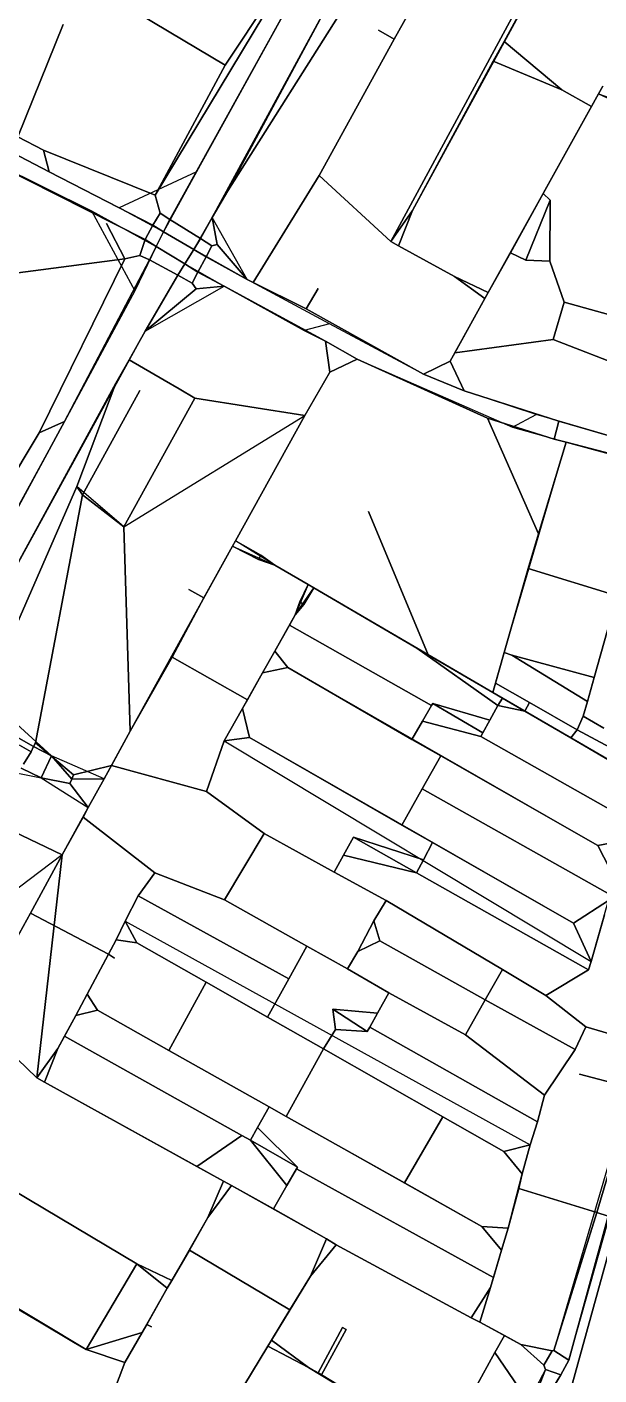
# Model space of a CAD drawing. Header units: metres. Extents: x 327752 to 330295, y 2791490 to 2794271.
# Drawn here: x 328621 to 329091, y 2792442 to 2793551 of the extents above; entities that cross this region are included whole.
import ezdxf

# ---------------------------------------------------------------- set-up
doc = ezdxf.new("R2010")
doc.units = ezdxf.units.M

msp = doc.modelspace()

# ---------------------------------------------------------------- linework, layer by layer
for p, q in [((328738.1, 2793392.8), (328907.2, 2793697.8)), ((328907.2, 2793697.8), (328738.1, 2793392.8)), ((328907.2, 2793697.8), (328760.1, 2793432)), ((328920, 2793374.5), (329090.9, 2793690.7)), ((329090.9, 2793690.7), (328920, 2793374.5)), ((329079.6, 2793660.7), (328937.7, 2793400.2)), ((328937.7, 2793400.2), (329079.6, 2793660.7)), ((329013.3, 2793539.2), (329079.6, 2793660.7)), ((329079.6, 2793660.7), (329013.3, 2793539.2)), ((328726.2, 2793412.8), (328857.9, 2793631.3)), ((328857.9, 2793631.3), (328726.2, 2793412.8)), ((328783.7, 2793519.6), (328857.9, 2793631.3)), ((328857.9, 2793631.3), (328783.7, 2793519.6)), ((328773, 2793394.3), (328879.4, 2793590.2)), ((328785.8, 2793416.3), (328899.5, 2793596)), ((328899.5, 2793596), (328785.8, 2793416.3)), ((328785.8, 2793416.3), (328879.4, 2793590.2)), ((328879.4, 2793590.2), (328785.8, 2793416.3)), ((328684.9, 2793578.6), (328783.7, 2793519.6)), ((328783.7, 2793519.6), (328684.9, 2793578.6)), ((328922.8, 2793541.1), (328934.2, 2793561.5)), ((328934.2, 2793561.5), (328922.8, 2793541.1)), ((328613.1, 2793460.6), (328650.3, 2793553.2)), ((328650.3, 2793553.2), (328613.1, 2793460.6)), ((328922.8, 2793541.1), (328909.8, 2793548.3)), ((328909.8, 2793548.3), (328922.8, 2793541.1)), ((328909.8, 2793548.3), (328909.8, 2793548.3)), ((328909.8, 2793548.3), (328909.8, 2793548.3)), ((328861, 2793428.8), (328922.8, 2793541.1)), ((328922.8, 2793541.1), (328861, 2793428.8)), ((329013.3, 2793539.2), (329004.3, 2793523)), ((329004.3, 2793523), (329013.3, 2793539.2)), ((329013.3, 2793539.2), (329060.8, 2793499.3)), ((329060.8, 2793499.3), (329013.3, 2793539.2)), ((328459.8, 2793525.1), (328638.8, 2793432)), ((328638.8, 2793432), (328459.8, 2793525.1)), ((329004.3, 2793523), (328937.7, 2793400.2)), ((328937.7, 2793400.2), (329004.3, 2793523)), ((329004.3, 2793523), (329060.8, 2793499.3)), ((329060.8, 2793499.3), (329004.3, 2793523)), ((328726.2, 2793412.8), (328783.7, 2793519.6)), ((328783.7, 2793519.6), (328726.2, 2793412.8)), ((329060.8, 2793499.3), (329085, 2793485.6)), ((329085, 2793485.6), (329060.8, 2793499.3)), ((329094.4, 2793502.4), (329090.8, 2793496)), ((329090.8, 2793496), (329094.4, 2793502.4)), ((329000, 2793332.6), (329090.8, 2793496)), ((329090.8, 2793496), (329000, 2793332.6)), ((329085, 2793485.6), (329090.8, 2793496)), ((329090.8, 2793496), (329085, 2793485.6)), ((329090.8, 2793496), (329107.7, 2793488.5)), ((329090.8, 2793496), (329129.8, 2793482.2)), ((329107.7, 2793488.5), (329090.8, 2793496)), ((329085, 2793485.6), (329045.3, 2793414)), ((329045.3, 2793414), (329085, 2793485.6)), ((328717.9, 2793376.1), (328528, 2793472.2)), ((328528, 2793472.2), (328717.9, 2793376.1)), ((328528, 2793472.2), (328673.8, 2793399.8)), ((328634.2, 2793449.7), (328613.1, 2793460.6)), ((328613.1, 2793460.6), (328634.2, 2793449.7)), ((328634.2, 2793449.7), (328638.8, 2793432)), ((328634.2, 2793449.7), (328726.2, 2793412.8)), ((328638.8, 2793432), (328634.2, 2793449.7)), ((328726.2, 2793412.8), (328634.2, 2793449.7)), ((328724.2, 2793387.9), (328638.8, 2793432)), ((328696.5, 2793402.4), (328638.8, 2793432)), ((328638.8, 2793432), (328724.2, 2793387.9)), ((328760.1, 2793432), (328696.5, 2793402.4)), ((328760.1, 2793432), (328732.9, 2793382.5)), ((328861, 2793428.8), (328806.7, 2793340.8)), ((328806.7, 2793340.8), (328861, 2793428.8)), ((328861, 2793428.8), (328920, 2793374.5)), ((328920, 2793374.5), (328861, 2793428.8)), ((328726.2, 2793412.8), (328730.2, 2793398)), ((328730.2, 2793398), (328726.2, 2793412.8)), ((328773, 2793394.3), (328785.8, 2793416.3)), ((328785.8, 2793416.3), (328773, 2793394.3)), ((329045.3, 2793414), (329018.3, 2793365.4)), ((329018.3, 2793365.4), (329045.3, 2793414)), ((329045.3, 2793414), (329051.2, 2793408.5)), ((329051.2, 2793408.5), (329045.3, 2793414)), ((328673.8, 2793399.8), (328709.3, 2793334)), ((328673.8, 2793399.8), (328726.9, 2793370.6)), ((328732.9, 2793382.5), (328696.5, 2793402.4)), ((328920, 2793374.5), (328937.7, 2793400.2)), ((328937.7, 2793400.2), (328920, 2793374.5)), ((328937.7, 2793400.2), (328926.4, 2793371)), ((328926.4, 2793371), (328937.7, 2793400.2)), ((329051.2, 2793408.5), (329031.1, 2793359.1)), ((329031.1, 2793359.1), (329051.2, 2793408.5)), ((329050.7, 2793358.3), (329051.2, 2793408.5)), ((329051.2, 2793408.5), (329050.7, 2793358.3)), ((328701, 2793360.4), (328686.1, 2793389.4)), ((328686.1, 2793389.4), (328701, 2793360.4)), ((328724.2, 2793387.9), (328717.9, 2793376.1)), ((328717.9, 2793376.1), (328724.2, 2793387.9)), ((328724.2, 2793387.9), (328730.2, 2793398)), ((328730.2, 2793398), (328724.2, 2793387.9)), ((328732.9, 2793382.5), (328724.2, 2793387.9)), ((328724.2, 2793387.9), (328732.9, 2793382.5)), ((328738.1, 2793392.8), (328730.2, 2793398)), ((328730.2, 2793398), (328738.1, 2793392.8)), ((328732.9, 2793382.5), (328738.1, 2793392.8)), ((328738.1, 2793392.8), (328732.9, 2793382.5)), ((328738.1, 2793392.8), (328763.3, 2793377)), ((328763.3, 2793377), (328738.1, 2793392.8)), ((328757.8, 2793367.9), (328773, 2793394.3)), ((328763.3, 2793377), (328773, 2793394.3)), ((328773, 2793394.3), (328763.3, 2793377)), ((328773, 2793394.3), (328777.1, 2793372)), ((328801.9, 2793343.3), (328773, 2793394.3)), ((328777.1, 2793372), (328773, 2793394.3)), ((328732.9, 2793382.5), (328726.9, 2793370.6)), ((328726.9, 2793370.6), (328732.9, 2793382.5)), ((328732.9, 2793382.5), (328757.8, 2793367.9)), ((328757.8, 2793367.9), (328732.9, 2793382.5)), ((328757.8, 2793367.9), (328763.3, 2793377)), ((328763.3, 2793377), (328757.8, 2793367.9)), ((328763.3, 2793377), (328772.8, 2793371)), ((328772.8, 2793371), (328763.3, 2793377)), ((328726.9, 2793370.6), (328709.3, 2793334)), ((328717.9, 2793376.1), (328713.5, 2793363.2)), ((328713.5, 2793363.2), (328717.9, 2793376.1)), ((328726.9, 2793370.6), (328717.9, 2793376.1)), ((328717.9, 2793376.1), (328726.9, 2793370.6)), ((328726.9, 2793370.6), (328721.4, 2793359.6)), ((328721.4, 2793359.6), (328726.9, 2793370.6)), ((328726.9, 2793370.6), (328750.5, 2793356.1)), ((328750.5, 2793356.1), (328726.9, 2793370.6)), ((328757.8, 2793367.9), (328750.5, 2793356.1)), ((328750.5, 2793356.1), (328757.8, 2793367.9)), ((328757.8, 2793367.9), (328768, 2793361.9)), ((328768, 2793361.9), (328757.8, 2793367.9)), ((328801.9, 2793343.3), (328757.8, 2793367.9)), ((328768, 2793361.9), (328772.8, 2793371)), ((328772.8, 2793371), (328768, 2793361.9)), ((328777.1, 2793372), (328772.8, 2793371)), ((328772.8, 2793371), (328777.1, 2793372)), ((328801.9, 2793343.3), (328777.1, 2793372)), ((328777.1, 2793372), (328801.9, 2793343.3)), ((328920, 2793374.5), (328926.4, 2793371)), ((328926.4, 2793371), (328920, 2793374.5)), ((328926.4, 2793371), (328972.3, 2793345.7)), ((328972.3, 2793345.7), (328926.4, 2793371)), ((328596.2, 2793346.6), (328701, 2793360.4)), ((328701, 2793360.4), (328596.2, 2793346.6)), ((328701, 2793360.4), (328630.6, 2793217.2)), ((328630.6, 2793217.2), (328701, 2793360.4)), ((328721.4, 2793359.6), (328651.4, 2793226.5)), ((328651.4, 2793226.5), (328721.4, 2793359.6)), ((328701, 2793360.4), (328713.5, 2793363.2)), ((328713.5, 2793363.2), (328701, 2793360.4)), ((328721.4, 2793359.6), (328713.5, 2793363.2)), ((328713.5, 2793363.2), (328721.4, 2793359.6)), ((328717.8, 2793300.7), (328750.5, 2793356.1)), ((328744.7, 2793346.9), (328721.4, 2793359.6)), ((328721.4, 2793359.6), (328744.7, 2793346.9)), ((328750.5, 2793356.1), (328744.7, 2793346.9)), ((328744.7, 2793346.9), (328750.5, 2793356.1)), ((328750.5, 2793356.1), (328761.3, 2793349.3)), ((328750.5, 2793356.1), (328782.9, 2793337.8)), ((328761.3, 2793349.3), (328750.5, 2793356.1)), ((328768, 2793361.9), (328761.3, 2793349.3)), ((328761.3, 2793349.3), (328768, 2793361.9)), ((328768, 2793361.9), (328801.9, 2793343.3)), ((328801.9, 2793343.3), (328768, 2793361.9)), ((329018.3, 2793365.4), (329000, 2793332.6)), ((329000, 2793332.6), (329018.3, 2793365.4)), ((329018.3, 2793365.4), (329031.1, 2793359.1)), ((329031.1, 2793359.1), (329018.3, 2793365.4)), ((329050.7, 2793358.3), (329031.1, 2793359.1)), ((329031.1, 2793359.1), (329050.7, 2793358.3)), ((329062.6, 2793324.6), (329050.7, 2793358.3)), ((329050.7, 2793358.3), (329062.6, 2793324.6)), ((328744.7, 2793346.9), (328717.8, 2793300.7)), ((328717.8, 2793300.7), (328744.7, 2793346.9)), ((328744.7, 2793346.9), (328756.6, 2793340.4)), ((328756.6, 2793340.4), (328744.7, 2793346.9)), ((328761.3, 2793349.3), (328756.6, 2793340.4)), ((328756.6, 2793340.4), (328761.3, 2793349.3)), ((328761.3, 2793349.3), (328782.9, 2793337.8)), ((328782.9, 2793337.8), (328761.3, 2793349.3)), ((328997.4, 2793327.8), (328972.3, 2793345.7)), ((329000, 2793332.6), (328972.3, 2793345.7)), ((328972.3, 2793345.7), (329000, 2793332.6)), ((328972.3, 2793345.7), (328997.4, 2793327.8)), ((328709.3, 2793334), (328651.4, 2793226.5)), ((328717.8, 2793300.7), (328782.9, 2793337.8)), ((328759.9, 2793335.7), (328717.8, 2793300.7)), ((328717.8, 2793300.7), (328759.9, 2793335.7)), ((328759.9, 2793335.7), (328756.6, 2793340.4)), ((328756.6, 2793340.4), (328759.9, 2793335.7)), ((328782.9, 2793337.8), (328759.9, 2793335.7)), ((328759.9, 2793335.7), (328782.9, 2793337.8)), ((328782.9, 2793337.8), (328866.3, 2793292.7)), ((328782.9, 2793337.8), (328848.8, 2793301.3)), ((328866.3, 2793292.7), (328782.9, 2793337.8)), ((328806.7, 2793340.8), (328801.9, 2793343.3)), ((328801.9, 2793343.3), (328806.7, 2793340.8)), ((328869.5, 2793307), (328801.9, 2793343.3)), ((328806.7, 2793340.8), (328850.2, 2793319.1)), ((328850.2, 2793319.1), (328806.7, 2793340.8)), ((328850.2, 2793319.1), (328860.1, 2793336)), ((328860.1, 2793336), (328850.2, 2793319.1)), ((328860.1, 2793336), (328860.1, 2793336)), ((328860.1, 2793336), (328860.1, 2793336)), ((328997.4, 2793327.8), (329000, 2793332.6)), ((329000, 2793332.6), (328997.4, 2793327.8)), ((328968.7, 2793276.2), (328997.4, 2793327.8)), ((328997.4, 2793327.8), (328968.7, 2793276.2)), ((328972.5, 2793283), (328997.4, 2793327.8)), ((328997.4, 2793327.8), (328972.5, 2793283)), ((329062.6, 2793324.6), (329053.6, 2793293.9)), ((329053.6, 2793293.9), (329062.6, 2793324.6)), ((329158.5, 2793297.8), (329062.6, 2793324.6)), ((329062.6, 2793324.6), (329158.5, 2793297.8)), ((328946.9, 2793265.6), (328850.2, 2793319.1)), ((328850.2, 2793319.1), (328946.9, 2793265.6)), ((328564.4, 2793020.9), (328717.8, 2793300.7)), ((328717.8, 2793300.7), (328704.7, 2793277.2)), ((328704.7, 2793277.2), (328717.8, 2793300.7)), ((328869.5, 2793307), (328848.8, 2793301.3)), ((328848.8, 2793301.3), (328866.3, 2793292.7)), ((328946.9, 2793265.6), (328869.5, 2793307)), ((328869.8, 2793267.2), (328866.3, 2793292.7)), ((328866.3, 2793292.7), (328869.8, 2793267.2)), ((328866.3, 2793292.7), (328892.2, 2793277.9)), ((328892.2, 2793277.9), (328866.3, 2793292.7)), ((328972.5, 2793283), (329053.6, 2793293.9)), ((329053.6, 2793293.9), (328972.5, 2793283)), ((329053.6, 2793293.9), (329134, 2793262.7)), ((329134, 2793262.7), (329053.6, 2793293.9)), ((328693.8, 2793258.1), (328704.7, 2793277.2)), ((328704.7, 2793277.2), (328693.8, 2793258.1)), ((328704.7, 2793277.2), (328733.5, 2793260.6)), ((328733.5, 2793260.6), (328704.7, 2793277.2)), ((328869.8, 2793267.2), (328892.2, 2793277.9)), ((328892.2, 2793277.9), (328869.8, 2793267.2)), ((328999.4, 2793229.2), (328892.2, 2793277.9)), ((328892.2, 2793277.9), (328999.4, 2793229.2)), ((328892.2, 2793277.9), (329020.2, 2793222)), ((328968.7, 2793276.2), (328972.5, 2793283)), ((328972.5, 2793283), (328968.7, 2793276.2)), ((328849.1, 2793231.6), (328869.8, 2793267.2)), ((328869.8, 2793267.2), (328849.1, 2793231.6)), ((328946.9, 2793265.6), (328968.7, 2793276.2)), ((328968.7, 2793276.2), (328946.9, 2793265.6)), ((328968.7, 2793276.2), (328980.2, 2793251.7)), ((328980.2, 2793251.7), (328968.7, 2793276.2)), ((328564.4, 2793020.9), (328693.8, 2793258.1)), ((328693.8, 2793258.1), (328564.4, 2793020.9)), ((328693.8, 2793258.1), (328661.7, 2793173)), ((328661.7, 2793173), (328693.8, 2793258.1)), ((328733.5, 2793260.6), (328745.7, 2793253.5)), ((328733.5, 2793260.6), (328745.7, 2793253.5)), ((328745.7, 2793253.5), (328733.5, 2793260.6)), ((328745.7, 2793253.5), (328733.5, 2793260.6)), ((328946.9, 2793265.6), (328980.2, 2793251.7)), ((328980.2, 2793251.7), (328946.9, 2793265.6)), ((328666.3, 2793166.1), (328713.5, 2793252.1)), ((328713.5, 2793252.1), (328666.3, 2793166.1)), ((328758.7, 2793245.8), (328700.2, 2793140)), ((328700.2, 2793140), (328758.7, 2793245.8)), ((328758.7, 2793245.8), (328745.7, 2793253.5)), ((328745.7, 2793253.5), (328758.7, 2793245.8)), ((328849.1, 2793231.6), (328758.7, 2793245.8)), ((328758.7, 2793245.8), (328849.1, 2793231.6)), ((329058.2, 2793226.8), (328980.2, 2793251.7)), ((329039.5, 2793232.2), (328980.2, 2793251.7)), ((328980.2, 2793251.7), (329058.2, 2793226.8)), ((328651.4, 2793226.5), (328595, 2793123.3)), ((328601.1, 2793133.4), (328651.4, 2793226.5)), ((328651.4, 2793226.5), (328601.1, 2793133.4)), ((328630.6, 2793217.2), (328651.4, 2793226.5)), ((328651.4, 2793226.5), (328630.6, 2793217.2)), ((328700.2, 2793140), (328849.1, 2793231.6)), ((328792.1, 2793128.5), (328849.1, 2793231.6)), ((328849.1, 2793231.6), (328792.1, 2793128.5)), ((329041.5, 2793134), (328999.4, 2793229.2)), ((329054.4, 2793211.9), (328999.4, 2793229.2)), ((328999.4, 2793229.2), (329041.5, 2793134)), ((328999.4, 2793229.2), (329054.4, 2793211.9)), ((329020.2, 2793222), (329039.5, 2793232.2)), ((329020.2, 2793222), (329064.2, 2793209.4)), ((329118.7, 2793209.2), (329039.5, 2793232.2)), ((329054.4, 2793211.9), (329058.2, 2793226.8)), ((329058.2, 2793226.8), (329054.4, 2793211.9)), ((329058.2, 2793226.8), (329118.7, 2793209.2)), ((329118.7, 2793209.2), (329058.2, 2793226.8)), ((328630.6, 2793217.2), (328601.6, 2793168.6)), ((328601.6, 2793168.6), (328630.6, 2793217.2)), ((329064.2, 2793209.4), (329054.4, 2793211.9)), ((329054.4, 2793211.9), (329064.2, 2793209.4)), ((329013.3, 2793036.6), (329064.2, 2793209.4)), ((329064.2, 2793209.4), (329041.5, 2793134)), ((329041.5, 2793134), (329064.2, 2793209.4)), ((329064.2, 2793209.4), (329155.9, 2793185.8)), ((329064.2, 2793209.4), (329212.3, 2793169.7)), ((329155.9, 2793185.8), (329064.2, 2793209.4)), ((328579.5, 2792985.1), (328661.7, 2793173)), ((328661.7, 2793173), (328579.5, 2792985.1)), ((328666.3, 2793166.1), (328627.7, 2792962.3)), ((328627.7, 2792962.3), (328666.3, 2793166.1)), ((328700.2, 2793140), (328661.7, 2793173)), ((328661.7, 2793173), (328666.3, 2793166.1)), ((328666.3, 2793166.1), (328661.7, 2793173)), ((328700.2, 2793140), (328666.3, 2793166.1)), ((328666.3, 2793166.1), (328700.2, 2793140)), ((328950.8, 2793034.7), (328901.6, 2793152.6)), ((328901.6, 2793152.6), (328950.8, 2793034.7)), ((328705.5, 2792971.9), (328700.2, 2793140)), ((328700.2, 2793140), (328705.5, 2792971.9)), ((329041.5, 2793134), (329033, 2793105.5)), ((329033, 2793105.5), (329041.5, 2793134)), ((328705.5, 2792971.9), (328789.6, 2793124)), ((328789.6, 2793124), (328705.5, 2792971.9)), ((328789.6, 2793124), (328766.2, 2793081.5)), ((328766.2, 2793081.5), (328789.6, 2793124)), ((328792.1, 2793128.5), (328789.6, 2793124)), ((328789.6, 2793124), (328792.1, 2793128.5)), ((328811.1, 2793113), (328789.6, 2793124)), ((328789.6, 2793124), (328811.1, 2793113)), ((328789.6, 2793124), (328824.6, 2793108.4)), ((328824.6, 2793108.4), (328792.1, 2793128.5)), ((328812.9, 2793116.5), (328792.1, 2793128.5)), ((328792.1, 2793128.5), (328812.9, 2793116.5)), ((328811.1, 2793113), (328812.9, 2793116.5)), ((328812.9, 2793116.5), (328811.1, 2793113)), ((328824.6, 2793108.4), (328811.1, 2793113)), ((328811.1, 2793113), (328824.6, 2793108.4)), ((328824.6, 2793108.4), (328812.9, 2793116.5)), ((328812.9, 2793116.5), (328824.6, 2793108.4)), ((328824.6, 2793108.4), (328852, 2793092.4)), ((328852, 2793092.4), (328824.6, 2793108.4)), ((329013.3, 2793036.6), (329033, 2793105.5)), ((329033, 2793105.5), (329013.3, 2793036.6)), ((329106.1, 2793083.1), (329033, 2793105.5)), ((329033, 2793105.5), (329106.1, 2793083.1)), ((328852, 2793092.4), (328841.4, 2793067.6)), ((328841.4, 2793067.6), (328856.6, 2793089.8)), ((328852, 2793092.4), (328845, 2793078.1)), ((328845, 2793078.1), (328852, 2793092.4)), ((328856.6, 2793089.8), (328848.4, 2793076)), ((328848.4, 2793076), (328856.6, 2793089.8)), ((328852, 2793092.4), (328856.6, 2793089.8)), ((328856.6, 2793089.8), (328852, 2793092.4)), ((329004, 2793003.6), (328856.6, 2793089.8)), ((328856.6, 2793089.8), (328941.4, 2793040.2)), ((328856.6, 2793089.8), (329004, 2793003.6)), ((328941.4, 2793040.2), (328856.6, 2793089.8)), ((328740.1, 2793032.8), (328766.2, 2793081.5)), ((328766.2, 2793081.5), (328740.1, 2793032.8)), ((328766.2, 2793081.5), (328753.7, 2793088.4)), ((328753.7, 2793088.4), (328766.2, 2793081.5)), ((328841.4, 2793067.6), (328845, 2793078.1)), ((328845, 2793078.1), (328841.4, 2793067.6)), ((328848.4, 2793076), (328845, 2793078.1)), ((328845, 2793078.1), (328848.4, 2793076)), ((329087.3, 2793015.9), (329106.1, 2793083.1)), ((329106.1, 2793083.1), (329087.3, 2793015.9)), ((328824.6, 2793037.6), (328841.4, 2793067.6)), ((328841.4, 2793067.6), (328824.6, 2793037.6)), ((328836.6, 2793059.1), (328841.4, 2793067.6)), ((328841.4, 2793067.6), (328836.6, 2793059.1)), ((328841.4, 2793067.6), (328848.4, 2793076)), ((328848.4, 2793076), (328841.4, 2793067.6)), ((328824.6, 2793037.6), (328836.6, 2793059.1)), ((328836.6, 2793059.1), (328824.6, 2793037.6)), ((328953.5, 2792992.8), (328836.6, 2793059.1)), ((328836.6, 2793059.1), (328953.5, 2792992.8)), ((328814.4, 2793019.7), (328824.6, 2793037.6)), ((328824.6, 2793037.6), (328814.4, 2793019.7)), ((328835.2, 2793024.1), (328824.6, 2793037.6)), ((328824.6, 2793037.6), (328835.2, 2793024.1)), ((329007.9, 2792993), (328941.4, 2793040.2)), ((328950.8, 2793034.7), (328941.4, 2793040.2)), ((328941.4, 2793040.2), (328950.8, 2793034.7)), ((328941.4, 2793040.2), (329007.9, 2792993)), ((329004, 2793003.6), (328950.8, 2793034.7)), ((328950.8, 2793034.7), (329004, 2793003.6)), ((329004, 2793003.6), (329013.3, 2793036.6)), ((329013.3, 2793036.6), (329004, 2793003.6)), ((329006.2, 2793011.2), (329013.3, 2793036.6)), ((329013.3, 2793036.6), (329006.2, 2793011.2)), ((329019.6, 2793034.3), (329013.3, 2793036.6)), ((329013.3, 2793036.6), (329019.6, 2793034.3)), ((329081.8, 2792996.2), (329019.6, 2793034.3)), ((329087.3, 2793015.9), (329019.6, 2793034.3)), ((329019.6, 2793034.3), (329087.3, 2793015.9)), ((329019.6, 2793034.3), (329081.8, 2792996.2)), ((328705.5, 2792971.9), (328740.1, 2793032.8)), ((328740.1, 2793032.8), (328705.5, 2792971.9)), ((328802, 2792997.5), (328740.1, 2793032.8)), ((328740.1, 2793032.8), (328802, 2792997.5)), ((328814.4, 2793019.7), (328835.2, 2793024.1)), ((328835.2, 2793024.1), (328814.4, 2793019.7)), ((328937.2, 2792965), (328835.2, 2793024.1)), ((328835.2, 2793024.1), (328937.2, 2792965)), ((328835.2, 2793024.1), (329090.3, 2792877.8)), ((328640.8, 2792951.6), (328564.4, 2793020.9)), ((328798, 2792990.4), (328814.4, 2793019.7)), ((328814.4, 2793019.7), (328798, 2792990.4)), ((328802, 2792997.5), (328814.4, 2793019.7)), ((328814.4, 2793019.7), (328802, 2792997.5)), ((329004, 2793003.6), (329006.2, 2793011.2)), ((329006.2, 2793011.2), (329004, 2793003.6)), ((329006.2, 2793011.2), (329034, 2792995.3)), ((329034, 2792995.3), (329006.2, 2793011.2)), ((329081.8, 2792996.2), (329087.3, 2793015.9)), ((329087.3, 2793015.9), (329081.8, 2792996.2)), ((329011.8, 2792999), (329004, 2793003.6)), ((329004, 2793003.6), (329011.8, 2792999)), ((329004, 2793003.6), (329129.9, 2792930.2)), ((329129.9, 2792930.2), (329004, 2793003.6)), ((328798, 2792990.4), (328782.9, 2792963.8)), ((328782.9, 2792963.8), (328798, 2792990.4)), ((328798, 2792990.4), (328802, 2792997.5)), ((328802, 2792997.5), (328798, 2792990.4)), ((328798, 2792990.4), (328803.7, 2792966.6)), ((328803.7, 2792966.6), (328798, 2792990.4)), ((328946, 2792979.9), (328953.5, 2792992.8)), ((328953.5, 2792992.8), (328946, 2792979.9)), ((328953.5, 2792992.8), (328954.6, 2792994.7)), ((328954.6, 2792994.7), (328953.5, 2792992.8)), ((328995.6, 2792970.4), (328954.6, 2792994.7)), ((329001.4, 2792980.9), (328954.6, 2792994.7)), ((328954.6, 2792994.7), (328995.6, 2792970.4)), ((328954.6, 2792994.7), (329001.4, 2792980.9)), ((329007.9, 2792993), (329001.4, 2792980.9)), ((329001.4, 2792980.9), (329007.9, 2792993)), ((329011.8, 2792999), (329007.9, 2792993)), ((329007.9, 2792993), (329011.8, 2792999)), ((329030.2, 2792988.3), (329007.9, 2792993)), ((329007.9, 2792993), (329030.2, 2792988.3)), ((329011.8, 2792999), (329030.2, 2792988.3)), ((329030.2, 2792988.3), (329011.8, 2792999)), ((329030.2, 2792988.3), (329034, 2792995.3)), ((329034, 2792995.3), (329030.2, 2792988.3)), ((329073.4, 2792972.9), (329034, 2792995.3)), ((329034, 2792995.3), (329073.4, 2792972.9)), ((329078.1, 2792984.1), (329081.8, 2792996.2)), ((329081.8, 2792996.2), (329078.1, 2792984.1)), ((328626.1, 2792959.3), (328579.5, 2792985.1)), ((328579.5, 2792985.1), (328626.1, 2792959.3)), ((328937.2, 2792965), (328946, 2792979.9)), ((328946, 2792979.9), (328937.2, 2792965)), ((328946, 2792979.9), (328994, 2792967.4)), ((328994, 2792967.4), (328946, 2792979.9)), ((328995.6, 2792970.4), (329001.4, 2792980.9)), ((329001.4, 2792980.9), (328995.6, 2792970.4)), ((329030.2, 2792988.3), (329068, 2792966.2)), ((329068, 2792966.2), (329030.2, 2792988.3)), ((329078.1, 2792984.1), (329073.4, 2792972.9)), ((329073.4, 2792972.9), (329078.1, 2792984.1)), ((329078.1, 2792984.1), (329095.3, 2792974.4)), ((329095.3, 2792974.4), (329078.1, 2792984.1)), ((328705.5, 2792971.9), (328684, 2792932.6)), ((328684, 2792932.6), (328705.5, 2792971.9)), ((328705.5, 2792971.9), (328690.1, 2792943.7)), ((328690.1, 2792943.7), (328705.5, 2792971.9)), ((328782.9, 2792963.8), (328803.7, 2792966.6)), ((328803.7, 2792966.6), (328782.9, 2792963.8)), ((328803.7, 2792966.6), (328928.9, 2792894.4)), ((329070.4, 2792814), (328803.7, 2792966.6)), ((328928.9, 2792894.4), (328803.7, 2792966.6)), ((328994, 2792967.4), (328995.6, 2792970.4)), ((328995.6, 2792970.4), (328994, 2792967.4)), ((329119.5, 2792896.3), (328994, 2792967.4)), ((328994, 2792967.4), (329119.5, 2792896.3)), ((329073.4, 2792972.9), (329068, 2792966.2)), ((329068, 2792966.2), (329073.4, 2792972.9)), ((329119.2, 2792948.2), (329073.4, 2792972.9)), ((329073.4, 2792972.9), (329119.2, 2792948.2)), ((328614.4, 2792960.3), (328624, 2792954.8)), ((328624, 2792954.8), (328614.4, 2792960.3)), ((328626.1, 2792959.3), (328624, 2792954.8)), ((328624, 2792954.8), (328626.1, 2792959.3)), ((328626.1, 2792959.3), (328627.7, 2792962.3)), ((328627.7, 2792962.3), (328626.1, 2792959.3)), ((328640.8, 2792951.6), (328626.1, 2792959.3)), ((328626.1, 2792959.3), (328640.8, 2792951.6)), ((328627.7, 2792962.3), (328659, 2792935.9)), ((328659, 2792935.9), (328627.7, 2792962.3)), ((328782.9, 2792963.8), (328768.3, 2792922.3)), ((328768.3, 2792922.3), (328782.9, 2792963.8)), ((328782.9, 2792963.8), (329084.9, 2792782.3)), ((328937.2, 2792965), (328961.1, 2792951.4)), ((328961.1, 2792951.4), (328937.2, 2792965)), ((329068, 2792966.2), (329114.4, 2792939.1)), ((329114.4, 2792939.1), (329068, 2792966.2)), ((328545.9, 2792950.7), (328632.4, 2792933.4)), ((328624, 2792954.8), (328617.8, 2792944.8)), ((328617.8, 2792944.8), (328624, 2792954.8)), ((328640.8, 2792951.6), (328632.4, 2792933.4)), ((328632.4, 2792933.4), (328640.8, 2792951.6)), ((328684, 2792932.6), (328640.8, 2792951.6)), ((328657.4, 2792932.4), (328640.8, 2792951.6)), ((328640.8, 2792951.6), (328657.4, 2792932.4)), ((328961.1, 2792951.4), (328945.8, 2792924.4)), ((328945.8, 2792924.4), (328961.1, 2792951.4)), ((328961.1, 2792951.4), (329090.3, 2792877.8)), ((329090.3, 2792877.8), (328961.1, 2792951.4)), ((328632.4, 2792933.4), (328615.7, 2792941.4)), ((328615.7, 2792941.4), (328632.4, 2792933.4)), ((328632.4, 2792933.4), (328655.9, 2792928.8)), ((328632.4, 2792933.4), (328670.9, 2792909)), ((328655.9, 2792928.8), (328632.4, 2792933.4)), ((328657.4, 2792932.4), (328659, 2792935.9)), ((328659, 2792935.9), (328657.4, 2792932.4)), ((328690.1, 2792943.7), (328659, 2792935.9)), ((328659, 2792935.9), (328690.1, 2792943.7)), ((328690.1, 2792943.7), (328684, 2792932.6)), ((328684, 2792932.6), (328690.1, 2792943.7)), ((328690.1, 2792943.7), (328768.3, 2792922.3)), ((328768.3, 2792922.3), (328690.1, 2792943.7)), ((328657.4, 2792932.4), (328655.9, 2792928.8)), ((328655.9, 2792928.8), (328657.4, 2792932.4)), ((328670.9, 2792909), (328655.9, 2792928.8)), ((328655.9, 2792928.8), (328670.9, 2792909)), ((328684, 2792932.6), (328657.4, 2792932.4)), ((328657.4, 2792932.4), (328684, 2792932.6)), ((328670.9, 2792909), (328684, 2792932.6)), ((328684, 2792932.6), (328670.9, 2792909)), ((328815.8, 2792887.6), (328768.3, 2792922.3)), ((328768.3, 2792922.3), (328815.8, 2792887.6)), ((328928.9, 2792894.4), (328945.8, 2792924.4)), ((328945.8, 2792924.4), (328928.9, 2792894.4)), ((329100.7, 2792837.2), (328945.8, 2792924.4)), ((328945.8, 2792924.4), (329100.7, 2792837.2)), ((328649.6, 2792870), (328581.6, 2792902.5)), ((328581.6, 2792902.5), (328649.6, 2792870)), ((328649.6, 2792870), (328670.9, 2792909)), ((328670.9, 2792909), (328649.6, 2792870)), ((328649.6, 2792870), (328666.8, 2792901.2)), ((328666.8, 2792901.2), (328649.6, 2792870)), ((328666.8, 2792901.2), (328670.9, 2792909)), ((328670.9, 2792909), (328666.8, 2792901.2)), ((328666.8, 2792901.2), (328725.7, 2792855.3)), ((328725.7, 2792855.3), (328666.8, 2792901.2)), ((328954.2, 2792880.1), (328928.9, 2792894.4)), ((328928.9, 2792894.4), (328954.2, 2792880.1)), ((328815.8, 2792887.6), (328783, 2792833)), ((328783, 2792833), (328815.8, 2792887.6)), ((328873.3, 2792855.8), (328815.8, 2792887.6)), ((328815.8, 2792887.6), (328873.3, 2792855.8)), ((328889.2, 2792884.6), (328881.1, 2792869.9)), ((328881.1, 2792869.9), (328889.2, 2792884.6)), ((328946.8, 2792866), (328889.2, 2792884.6)), ((328941, 2792855.4), (328889.2, 2792884.6)), ((328889.2, 2792884.6), (328941, 2792855.4)), ((328889.2, 2792884.6), (328946.8, 2792866)), ((328946.8, 2792866), (328954.2, 2792880.1)), ((328954.2, 2792880.1), (328946.8, 2792866)), ((329070.4, 2792814), (328954.2, 2792880.1)), ((328954.2, 2792880.1), (329070.4, 2792814)), ((329178.6, 2792887.9), (329054.1, 2792462.4)), ((329090.3, 2792877.8), (329115.1, 2792882.5)), ((329115.1, 2792882.5), (329090.3, 2792877.8)), ((329104.7, 2792849.6), (329090.3, 2792877.8)), ((329090.3, 2792877.8), (329104.7, 2792849.6)), ((328649.6, 2792870), (328477.8, 2792740.2)), ((328649.6, 2792870), (328623.4, 2792822.2)), ((328623.4, 2792822.2), (328649.6, 2792870)), ((328628.7, 2792686.7), (328649.6, 2792870)), ((328649.6, 2792870), (328628.7, 2792686.7)), ((328873.3, 2792855.8), (328881.1, 2792869.9)), ((328881.1, 2792869.9), (328873.3, 2792855.8)), ((328941, 2792855.4), (328881.1, 2792869.9)), ((328881.1, 2792869.9), (328941, 2792855.4)), ((328916.1, 2792832.6), (328873.3, 2792855.8)), ((328873.3, 2792855.8), (328916.1, 2792832.6)), ((328946.8, 2792866), (328941, 2792855.4)), ((328941, 2792855.4), (328946.8, 2792866)), ((328712, 2792836.3), (328725.7, 2792855.3)), ((328725.7, 2792855.3), (328712, 2792836.3)), ((328725.7, 2792855.3), (328783, 2792833)), ((328783, 2792833), (328725.7, 2792855.3)), ((329082.6, 2792775.4), (328941, 2792855.4)), ((328941, 2792855.4), (329082.6, 2792775.4)), ((328701.5, 2792815.4), (328712, 2792836.3)), ((328712, 2792836.3), (328701.5, 2792815.4)), ((328712, 2792836.3), (328836.1, 2792768.2)), ((328836.1, 2792768.2), (328712, 2792836.3)), ((328850.9, 2792795), (328783, 2792833)), ((328783, 2792833), (328850.9, 2792795)), ((328916.1, 2792832.6), (328906, 2792815.7)), ((328906, 2792815.7), (328916.1, 2792832.6)), ((329011.8, 2792775.8), (328916.1, 2792832.6)), ((328916.1, 2792832.6), (329011.8, 2792775.8)), ((329099.2, 2792832.4), (329070.4, 2792814)), ((329070.4, 2792814), (329099.2, 2792832.4)), ((329084.9, 2792782.3), (329099.2, 2792832.4)), ((328586.1, 2792754.3), (328623.4, 2792822.2)), ((328623.4, 2792822.2), (328586.1, 2792754.3)), ((328687.7, 2792788.3), (328623.4, 2792822.2)), ((328623.4, 2792822.2), (328687.7, 2792788.3)), ((328693.9, 2792800.2), (328701.5, 2792815.4)), ((328701.5, 2792815.4), (328693.9, 2792800.2)), ((328701.5, 2792815.4), (328711.1, 2792797.8)), ((328701.5, 2792815.4), (329034.7, 2792631.6)), ((328711.1, 2792797.8), (328701.5, 2792815.4)), ((328892.7, 2792790.6), (328906, 2792815.7)), ((328906, 2792815.7), (328892.7, 2792790.6)), ((328906, 2792815.7), (328911, 2792799.3)), ((328911, 2792799.3), (328906, 2792815.7)), ((329070.4, 2792814), (329084.9, 2792782.3)), ((329084.9, 2792782.3), (329070.4, 2792814)), ((329095.8, 2792820.6), (329084.9, 2792782.3)), ((329084.9, 2792782.3), (329095.8, 2792820.6)), ((328693.9, 2792800.2), (328670.2, 2792755.6)), ((328670.2, 2792755.6), (328693.9, 2792800.2)), ((328693.9, 2792800.2), (328687.7, 2792788.3)), ((328687.7, 2792788.3), (328693.9, 2792800.2)), ((328693.9, 2792800.2), (328711.1, 2792797.8)), ((328711.1, 2792797.8), (328693.9, 2792800.2)), ((329013, 2792626), (328711.1, 2792797.8)), ((328711.1, 2792797.8), (328768, 2792765.4)), ((328768, 2792765.4), (328711.1, 2792797.8)), ((328850.9, 2792795), (328836.1, 2792768.2)), ((328836.1, 2792768.2), (328850.9, 2792795)), ((328884.4, 2792776.3), (328850.9, 2792795)), ((328850.9, 2792795), (328884.4, 2792776.3)), ((328884.4, 2792776.3), (328892.7, 2792790.6)), ((328892.7, 2792790.6), (328884.4, 2792776.3)), ((328892.7, 2792790.6), (328911, 2792799.3)), ((328911, 2792799.3), (328892.7, 2792790.6)), ((328911, 2792799.3), (328997.6, 2792750.9)), ((328997.6, 2792750.9), (328911, 2792799.3)), ((328687.7, 2792788.3), (328670.2, 2792755.6)), ((328670.2, 2792755.6), (328687.7, 2792788.3)), ((328687.7, 2792788.3), (328692.5, 2792785.2)), ((328692.5, 2792785.2), (328687.7, 2792788.3)), ((329082.6, 2792775.4), (329084.9, 2792782.3)), ((329084.9, 2792782.3), (329082.6, 2792775.4)), ((328818.6, 2792736.6), (328836.1, 2792768.2)), ((328836.1, 2792768.2), (328818.6, 2792736.6)), ((328884.4, 2792776.3), (328918.2, 2792756.6)), ((328918.2, 2792756.6), (328884.4, 2792776.3)), ((329011.8, 2792775.8), (328997.6, 2792750.9)), ((328997.6, 2792750.9), (329011.8, 2792775.8)), ((329047.5, 2792754.3), (329011.8, 2792775.8)), ((329011.8, 2792775.8), (329047.5, 2792754.3)), ((329047.5, 2792754.3), (329082.6, 2792775.4)), ((329082.6, 2792775.4), (329047.5, 2792754.3)), ((328737.4, 2792709.1), (328768, 2792765.4)), ((328768, 2792765.4), (328737.4, 2792709.1)), ((328768, 2792765.4), (328818.6, 2792736.6)), ((328818.6, 2792736.6), (328768, 2792765.4)), ((328918.2, 2792756.6), (328908.9, 2792739.9)), ((328908.9, 2792739.9), (328918.2, 2792756.6)), ((328918.2, 2792756.6), (328981.3, 2792722.1)), ((328981.3, 2792722.1), (328918.2, 2792756.6)), ((328670.2, 2792755.6), (328660.8, 2792738)), ((328660.8, 2792738), (328670.2, 2792755.6)), ((328670.2, 2792755.6), (328678.5, 2792742.2)), ((328678.5, 2792742.2), (328670.2, 2792755.6)), ((328981.3, 2792722.1), (328997.6, 2792750.9)), ((328997.6, 2792750.9), (328981.3, 2792722.1)), ((328997.6, 2792750.9), (329071.7, 2792710)), ((329071.7, 2792710), (328997.6, 2792750.9)), ((329047.5, 2792754.3), (329080.5, 2792728.7)), ((329080.5, 2792728.7), (329047.5, 2792754.3)), ((329066.3, 2792454.5), (329150.4, 2792752.1)), ((328576.5, 2792736.7), (328628.7, 2792686.7)), ((328628.7, 2792686.7), (328576.5, 2792736.7)), ((328646.1, 2792710.8), (328660.8, 2792738)), ((328660.8, 2792738), (328646.1, 2792710.8)), ((328651.5, 2792721), (328660.8, 2792738)), ((328660.8, 2792738), (328651.5, 2792721)), ((328678.5, 2792742.2), (328660.8, 2792738)), ((328660.8, 2792738), (328678.5, 2792742.2)), ((328737.4, 2792709.1), (328678.5, 2792742.2)), ((328678.5, 2792742.2), (328737.4, 2792709.1)), ((328678.5, 2792742.2), (328994.9, 2792564.4)), ((328818.6, 2792736.6), (328864.6, 2792710.5)), ((328864.6, 2792710.5), (328818.6, 2792736.6)), ((328908.9, 2792739.9), (328872.2, 2792743.2)), ((328872.2, 2792743.2), (328900.6, 2792724.7)), ((328872.2, 2792743.2), (328908.9, 2792739.9)), ((328872.2, 2792743.2), (328874.5, 2792726.5)), ((328900.6, 2792724.7), (328872.2, 2792743.2)), ((328874.5, 2792726.5), (328872.2, 2792743.2)), ((328908.9, 2792739.9), (328902.6, 2792728.4)), ((328902.6, 2792728.4), (328908.9, 2792739.9)), ((328874.5, 2792726.5), (328864.6, 2792710.5)), ((328864.6, 2792710.5), (328874.5, 2792726.5)), ((328900.6, 2792724.7), (328874.5, 2792726.5)), ((328874.5, 2792726.5), (328900.6, 2792724.7)), ((328900.6, 2792724.7), (328902.6, 2792728.4)), ((328902.6, 2792728.4), (328900.6, 2792724.7)), ((328902.6, 2792728.4), (329040.6, 2792650.4)), ((329040.6, 2792650.4), (328902.6, 2792728.4)), ((329080.5, 2792728.7), (329071.7, 2792710)), ((329071.7, 2792710), (329080.5, 2792728.7)), ((329080.5, 2792728.7), (329121.6, 2792716.3)), ((329121.6, 2792716.3), (329080.5, 2792728.7)), ((328646.1, 2792710.8), (328651.5, 2792721)), ((328651.5, 2792721), (328646.1, 2792710.8)), ((328797.3, 2792639.3), (328651.5, 2792721)), ((328651.5, 2792721), (328797.3, 2792639.3)), ((328981.3, 2792722.1), (329046.3, 2792672.5)), ((329046.3, 2792672.5), (328981.3, 2792722.1)), ((328628.7, 2792686.7), (328646.1, 2792710.8)), ((328646.1, 2792710.8), (328628.7, 2792686.7)), ((328635, 2792683.2), (328646.1, 2792710.8)), ((328646.1, 2792710.8), (328635, 2792683.2)), ((328820, 2792662.7), (328737.4, 2792709.1)), ((328737.4, 2792709.1), (328820, 2792662.7)), ((328833.9, 2792654.9), (328864.6, 2792710.5)), ((328864.6, 2792710.5), (328833.9, 2792654.9)), ((328962.7, 2792654.7), (328864.6, 2792710.5)), ((328864.6, 2792710.5), (328962.7, 2792654.7)), ((329071.7, 2792710), (329046.3, 2792672.5)), ((329046.3, 2792672.5), (329071.7, 2792710)), ((329075.1, 2792689.8), (329112.7, 2792679.7)), ((329112.7, 2792679.7), (329075.1, 2792689.8)), ((328628.7, 2792686.7), (328635, 2792683.2)), ((328635, 2792683.2), (328628.7, 2792686.7)), ((328635, 2792683.2), (328760.3, 2792613.8)), ((328635, 2792683.2), (328782.3, 2792601.7)), ((328760.3, 2792613.8), (328635, 2792683.2)), ((328782.3, 2792601.7), (328635, 2792683.2)), ((329040.6, 2792650.4), (329046.3, 2792672.5)), ((329046.3, 2792672.5), (329040.6, 2792650.4)), ((329089.5, 2792575.8), (329119.6, 2792677.9)), ((329119.6, 2792677.9), (329089.5, 2792575.8)), ((328711, 2792533.7), (328497.3, 2792660.9)), ((328497.3, 2792660.9), (328711, 2792533.7)), ((328820, 2792662.7), (328810.4, 2792645.8)), ((328810.4, 2792645.8), (328820, 2792662.7)), ((328820, 2792662.7), (328833.9, 2792654.9)), ((328833.9, 2792654.9), (328820, 2792662.7)), ((328711, 2792533.7), (328514.1, 2792650.9)), ((328514.1, 2792650.9), (328711, 2792533.7)), ((328810.4, 2792645.8), (328804.4, 2792635.3)), ((328804.4, 2792635.3), (328810.4, 2792645.8)), ((328810.4, 2792645.8), (328843.1, 2792613.1)), ((328843.1, 2792613.1), (328810.4, 2792645.8)), ((328833.9, 2792654.9), (328931.2, 2792600.2)), ((328931.2, 2792600.2), (328833.9, 2792654.9)), ((328931.2, 2792600.2), (328962.7, 2792654.7)), ((328962.7, 2792654.7), (328931.2, 2792600.2)), ((329013, 2792626), (328962.7, 2792654.7)), ((328962.7, 2792654.7), (329013, 2792626)), ((329034.7, 2792631.6), (329040.6, 2792650.4)), ((329040.6, 2792650.4), (329034.7, 2792631.6)), ((328797.3, 2792639.3), (328760.3, 2792613.8)), ((328760.3, 2792613.8), (328797.3, 2792639.3)), ((328804.4, 2792635.3), (328797.3, 2792639.3)), ((328797.3, 2792639.3), (328804.4, 2792635.3)), ((328834.4, 2792598), (328804.4, 2792635.3)), ((328804.4, 2792635.3), (328843.1, 2792613.1)), ((328804.4, 2792635.3), (328834.4, 2792598)), ((328843.1, 2792613.1), (328804.4, 2792635.3)), ((329034.7, 2792631.6), (329013, 2792626)), ((329013, 2792626), (329034.7, 2792631.6)), ((329028.1, 2792607.7), (329013, 2792626)), ((329013, 2792626), (329028.1, 2792607.7)), ((329028.1, 2792607.7), (329034.7, 2792631.6)), ((329034.7, 2792631.6), (329028.1, 2792607.7)), ((328760.3, 2792613.8), (328782.3, 2792601.7)), ((328782.3, 2792601.7), (328760.3, 2792613.8)), ((328834.4, 2792598), (328842.3, 2792611.7)), ((328842.3, 2792611.7), (328834.4, 2792598)), ((328842.3, 2792611.7), (328843.1, 2792613.1)), ((328843.1, 2792613.1), (328842.3, 2792611.7)), ((328842.3, 2792611.7), (329004.4, 2792522.5)), ((329004.4, 2792522.5), (328842.3, 2792611.7)), ((328769.4, 2792571.7), (328782.3, 2792601.7)), ((328782.3, 2792601.7), (328769.4, 2792571.7)), ((328788.9, 2792598.1), (328782.3, 2792601.7)), ((328782.3, 2792601.7), (328788.9, 2792598.1)), ((329028.1, 2792607.7), (329016.4, 2792563)), ((329016.4, 2792563), (329028.1, 2792607.7)), ((329028.1, 2792607.7), (329025.2, 2792595.7)), ((329025.2, 2792595.7), (329028.1, 2792607.7)), ((328788.9, 2792598.1), (328769.4, 2792571.7)), ((328769.4, 2792571.7), (328788.9, 2792598.1)), ((328823.4, 2792578.9), (328788.9, 2792598.1)), ((328788.9, 2792598.1), (328823.4, 2792578.9)), ((328788.9, 2792598.1), (328867, 2792554.1)), ((328867, 2792554.1), (328788.9, 2792598.1)), ((328823.4, 2792578.9), (328834.4, 2792598)), ((328834.4, 2792598), (328823.4, 2792578.9)), ((328994.9, 2792564.4), (328931.2, 2792600.2)), ((328931.2, 2792600.2), (328994.9, 2792564.4)), ((329025.2, 2792595.7), (329016.4, 2792563)), ((329016.4, 2792563), (329025.2, 2792595.7)), ((329025.2, 2792595.7), (329089.5, 2792575.8)), ((329089.5, 2792575.8), (329025.2, 2792595.7)), ((328669.4, 2792463.3), (328475.2, 2792579.1)), ((328475.2, 2792579.1), (328669.4, 2792463.3)), ((328823.4, 2792578.9), (328867, 2792554.1)), ((328867, 2792554.1), (328823.4, 2792578.9)), ((328739.7, 2792520), (328769.4, 2792571.7)), ((328769.4, 2792571.7), (328739.7, 2792520)), ((328754.2, 2792544.9), (328769.4, 2792571.7)), ((328769.4, 2792571.7), (328754.2, 2792544.9)), ((329054.1, 2792462.4), (329089.5, 2792575.8)), ((329089.5, 2792575.8), (329054.1, 2792462.4)), ((329106.8, 2792570.4), (329061.1, 2792405.6)), ((329061.1, 2792405.6), (329106.8, 2792570.4)), ((329066.3, 2792454.5), (329098.7, 2792572.8)), ((329098.7, 2792572.8), (329066.3, 2792454.5)), ((329098.7, 2792572.8), (329089.5, 2792575.8)), ((329089.5, 2792575.8), (329098.7, 2792572.8)), ((329016.4, 2792563), (328994.9, 2792564.4)), ((329010.9, 2792544.9), (328994.9, 2792564.4)), ((328994.9, 2792564.4), (329010.9, 2792544.9)), ((328994.9, 2792564.4), (329016.4, 2792563)), ((329016.4, 2792563), (329010.9, 2792544.9)), ((329010.9, 2792544.9), (329016.4, 2792563)), ((328867, 2792554.1), (328853.8, 2792523.6)), ((328853.8, 2792523.6), (328867, 2792554.1)), ((328853.8, 2792523.6), (328874.9, 2792549.4)), ((328874.9, 2792549.4), (328853.8, 2792523.6)), ((328867, 2792554.1), (328874.9, 2792549.4)), ((328874.9, 2792549.4), (328867, 2792554.1)), ((328874.9, 2792549.4), (328986.2, 2792489.2)), ((328986.2, 2792489.2), (328874.9, 2792549.4)), ((328739.7, 2792520), (328754.2, 2792544.9)), ((328754.2, 2792544.9), (328739.7, 2792520)), ((328836.9, 2792495.7), (328754.2, 2792544.9)), ((328754.2, 2792544.9), (328836.9, 2792495.7)), ((329010.9, 2792544.9), (329002, 2792514.3)), ((329002, 2792514.3), (329010.9, 2792544.9)), ((329010.9, 2792544.9), (329004.4, 2792522.5)), ((329004.4, 2792522.5), (329010.9, 2792544.9)), ((328711, 2792533.7), (328669.4, 2792463.3)), ((328669.4, 2792463.3), (328711, 2792533.7)), ((328739.7, 2792520), (328711, 2792533.7)), ((328736, 2792513.6), (328711, 2792533.7)), ((328711, 2792533.7), (328739.7, 2792520)), ((328711, 2792533.7), (328736, 2792513.6)), ((328821.9, 2792471), (328853.8, 2792523.6)), ((328853.8, 2792523.6), (328821.9, 2792471)), ((328853.8, 2792523.6), (328836.9, 2792495.7)), ((328836.9, 2792495.7), (328853.8, 2792523.6)), ((328736, 2792513.6), (328715.4, 2792477.2)), ((328715.4, 2792477.2), (328736, 2792513.6)), ((328736, 2792513.6), (328719.2, 2792483.8)), ((328719.2, 2792483.8), (328736, 2792513.6)), ((328739.7, 2792520), (328736, 2792513.6)), ((328736, 2792513.6), (328739.7, 2792520)), ((329002, 2792514.3), (328986.2, 2792489.2)), ((328986.2, 2792489.2), (329002, 2792514.3)), ((329002, 2792514.3), (328993.3, 2792485.6)), ((328993.3, 2792485.6), (329002, 2792514.3)), ((329004.4, 2792522.5), (329002, 2792514.3)), ((329002, 2792514.3), (329004.4, 2792522.5)), ((328610.8, 2792497.8), (328632.4, 2792485)), ((328632.4, 2792485), (328610.8, 2792497.8)), ((328821.9, 2792471), (328836.9, 2792495.7)), ((328836.9, 2792495.7), (328821.9, 2792471)), ((328659, 2792469.2), (328632.4, 2792485)), ((328659, 2792469.2), (328632.4, 2792485)), ((328632.4, 2792485), (328659, 2792469.2)), ((328632.4, 2792485), (328659, 2792469.2)), ((328715.4, 2792477.2), (328719.2, 2792483.8)), ((328719.2, 2792483.8), (328715.4, 2792477.2)), ((328719.2, 2792483.8), (328723.2, 2792481.7)), ((328723.2, 2792481.7), (328719.2, 2792483.8)), ((328860.1, 2792444), (328880.2, 2792481.3)), ((328880.2, 2792481.3), (328860.1, 2792444)), ((328883.1, 2792479.7), (328862.8, 2792442.3)), ((328862.8, 2792442.3), (328883.1, 2792479.7)), ((328880.2, 2792481.3), (328883.1, 2792479.7)), ((328880.2, 2792481.3), (328883.1, 2792479.7)), ((328883.1, 2792479.7), (328880.2, 2792481.3)), ((328883.1, 2792479.7), (328880.2, 2792481.3)), ((328993.3, 2792485.6), (328986.2, 2792489.2)), ((328986.2, 2792489.2), (328993.3, 2792485.6)), ((329026.8, 2792467.3), (328993.3, 2792485.6)), ((329013.4, 2792474.7), (328993.3, 2792485.6)), ((328993.3, 2792485.6), (329013.4, 2792474.7)), ((328993.3, 2792485.6), (329026.8, 2792467.3)), ((328669.4, 2792463.3), (328659, 2792469.2)), ((328659, 2792469.2), (328669.4, 2792463.3)), ((328715.4, 2792477.2), (328669.4, 2792463.3)), ((328669.4, 2792463.3), (328715.4, 2792477.2)), ((328701.2, 2792452.5), (328715.4, 2792477.2)), ((328715.4, 2792477.2), (328701.2, 2792452.5)), ((328818.9, 2792465.9), (328821.9, 2792471)), ((328821.9, 2792471), (328818.9, 2792465.9)), ((328852.3, 2792448.4), (328821.9, 2792471)), ((328821.9, 2792471), (328852.3, 2792448.4)), ((329013.4, 2792474.7), (329005.6, 2792460.6)), ((329005.6, 2792460.6), (329013.4, 2792474.7)), ((329026.8, 2792467.3), (329013.4, 2792474.7)), ((329013.4, 2792474.7), (329026.8, 2792467.3)), ((328701.2, 2792452.5), (328669.4, 2792463.3)), ((328669.4, 2792463.3), (328701.2, 2792452.5)), ((328818.9, 2792465.9), (328799.1, 2792433.2)), ((328799.1, 2792433.2), (328818.9, 2792465.9)), ((328852.3, 2792448.4), (328818.9, 2792465.9)), ((328818.9, 2792465.9), (328852.3, 2792448.4)), ((329005.6, 2792460.6), (328989.9, 2792432.3)), ((328989.9, 2792432.3), (329005.6, 2792460.6)), ((329028.5, 2792427.1), (329005.6, 2792460.6)), ((329005.6, 2792460.6), (329028.5, 2792427.1)), ((329045.8, 2792450.3), (329026.8, 2792467.3)), ((329026.8, 2792467.3), (329052.7, 2792462)), ((329026.8, 2792467.3), (329045.8, 2792450.3)), ((329052.7, 2792462), (329026.8, 2792467.3)), ((329045.8, 2792450.3), (329052.7, 2792462)), ((329052.7, 2792462), (329045.8, 2792450.3)), ((329054.1, 2792462.4), (329052.7, 2792462)), ((329052.7, 2792462), (329054.1, 2792462.4)), ((329054.1, 2792462.4), (329066.3, 2792454.5)), ((329066.3, 2792454.5), (329054.1, 2792462.4)), ((328701.2, 2792452.5), (328680.2, 2792397.8)), ((328680.2, 2792397.8), (328701.2, 2792452.5)), ((328852.3, 2792448.4), (328860.1, 2792444)), ((328852.3, 2792448.4), (328954.7, 2792386.6)), ((328860.1, 2792444), (328852.3, 2792448.4)), ((328954.7, 2792386.6), (328852.3, 2792448.4)), ((329047.2, 2792446.7), (329006.7, 2792369.8)), ((329047.2, 2792446.7), (329037.6, 2792422)), ((329037.6, 2792422), (329047.2, 2792446.7)), ((329047.2, 2792446.7), (329045.8, 2792450.3)), ((329045.8, 2792450.3), (329047.2, 2792446.7)), ((329047.2, 2792446.7), (329059.8, 2792442.4)), ((329059.8, 2792442.4), (329047.2, 2792446.7)), ((329059.8, 2792442.4), (329066.3, 2792454.5)), ((329066.3, 2792454.5), (329059.8, 2792442.4)), ((328860.1, 2792444), (328862.8, 2792442.3)), ((328862.8, 2792442.3), (328860.1, 2792444)), ((328862.8, 2792442.3), (328917.6, 2792409.3)), ((328917.6, 2792409.3), (328862.8, 2792442.3)), ((329016.7, 2792372.5), (329059.8, 2792442.4)), ((329059.8, 2792442.4), (329042.9, 2792414.4)), ((329042.9, 2792414.4), (329059.8, 2792442.4))]:
    msp.add_line(p, q)

doc.saveas('drawing.dxf')
